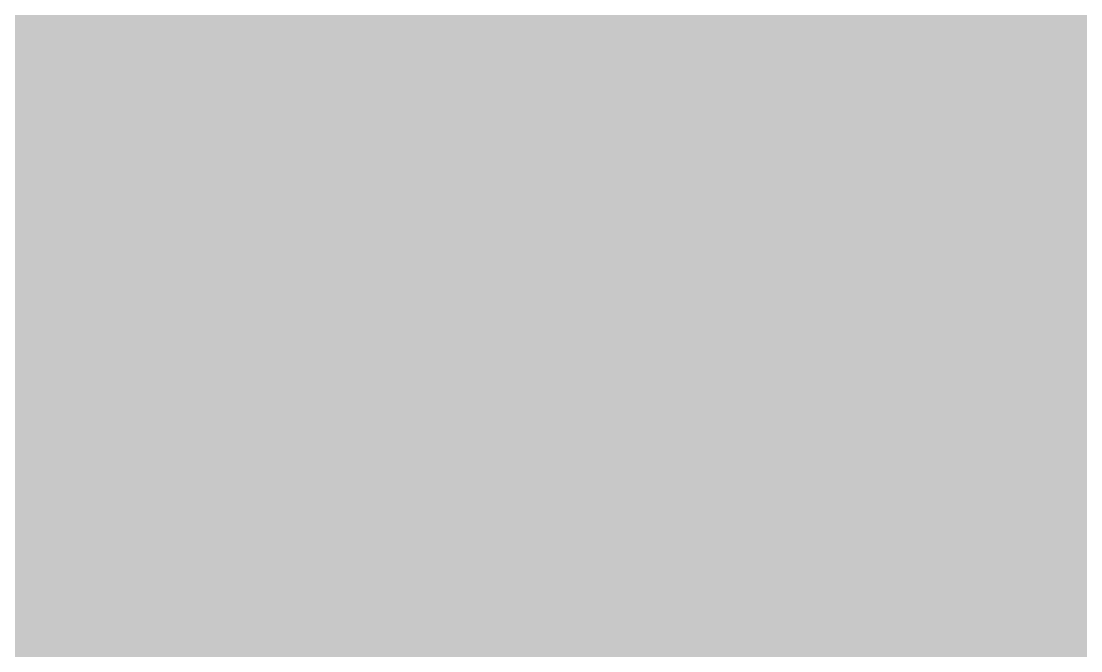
# Model space of a CAD drawing. Header units: inches. Extents: x 0 to 841, y 0 to 594.
# Drawn here: x 607.355 to 608.067, y 507.321 to 507.745 of the extents above; entities that cross this region are included whole.
import ezdxf

# ---------------------------------------------------------------- set-up
doc = ezdxf.new("R2010")
doc.units = ezdxf.units.IN
doc.layers.add('Sheet', color=255, linetype='Continuous')

msp = doc.modelspace()

# ---------------------------------------------------------------- linework, layer by layer
at = {"layer": 'Sheet'}
for points in [[(607.50617, 512.98979, 0.7493, 0.7493, 0), (607.50617, 507.4873, 0.7493, 0.7493, 0)], [(607.50617, 512.49569, 0.29972, 0.29972, 0), (607.50617, 507.4873, 0.29972, 0.29972, 0)], [(607.79812, 507.91402, 0.29972, 0.29972, 0), (607.82058, 507.89156, 0.29972, 0.29972, 0), (607.84304, 507.8691, 0.29972, 0.29972, 0), (607.84304, 507.84664, 0.29972, 0.29972, 0), (607.86549, 507.84664, 0.29972, 0.29972, 0), (607.88795, 507.82418, 0.29972, 0.29972, 0), (607.91041, 507.80172, 0.29972, 0.29972, 0), (607.91041, 507.77927, 0.29972, 0.29972, 0), (607.93287, 507.75681, 0.29972, 0.29972, 0), (607.93287, 507.73435, 0.29972, 0.29972, 0), (607.95532, 507.71189, 0.29972, 0.29972, 0), (607.95532, 507.68943, 0.29972, 0.29972, 0), (607.97778, 507.66697, 0.29972, 0.29972, 0), (607.97778, 507.64451, 0.29972, 0.29972, 0), (607.97778, 507.62205, 0.29972, 0.29972, 0), (608.00024, 507.59959, 0.29972, 0.29972, 0), (608.00024, 507.57713, 0.29972, 0.29972, 0), (608.00024, 507.53221, 0.29972, 0.29972, 0), (608.00024, 507.50976, 0.29972, 0.29972, 0), (608.00024, 507.4873, 0.29972, 0.29972, 0)], [(607.79812, 507.91402, 0.29972, 0.29972, 0), (607.82058, 507.89156, 0.29972, 0.29972, 0), (607.84304, 507.8691, 0.29972, 0.29972, 0), (607.84304, 507.84664, 0.29972, 0.29972, 0), (607.86549, 507.84664, 0.29972, 0.29972, 0), (607.88795, 507.82418, 0.29972, 0.29972, 0), (607.91041, 507.80172, 0.29972, 0.29972, 0), (607.91041, 507.77927, 0.29972, 0.29972, 0), (607.93287, 507.75681, 0.29972, 0.29972, 0), (607.93287, 507.73435, 0.29972, 0.29972, 0), (607.95532, 507.71189, 0.29972, 0.29972, 0), (607.95532, 507.68943, 0.29972, 0.29972, 0), (607.97778, 507.66697, 0.29972, 0.29972, 0), (607.97778, 507.64451, 0.29972, 0.29972, 0), (607.97778, 507.62205, 0.29972, 0.29972, 0), (608.00024, 507.59959, 0.29972, 0.29972, 0), (608.00024, 507.57713, 0.29972, 0.29972, 0), (608.00024, 507.53221, 0.29972, 0.29972, 0), (608.00024, 507.50976, 0.29972, 0.29972, 0), (608.00024, 507.4873, 0.29972, 0.29972, 0)], [(607.79812, 507.91402, 0.29972, 0.29972, 0), (607.82058, 507.89156, 0.29972, 0.29972, 0), (607.84304, 507.8691, 0.29972, 0.29972, 0), (607.84304, 507.84664, 0.29972, 0.29972, 0), (607.86549, 507.84664, 0.29972, 0.29972, 0), (607.88795, 507.82418, 0.29972, 0.29972, 0), (607.91041, 507.80172, 0.29972, 0.29972, 0), (607.91041, 507.77927, 0.29972, 0.29972, 0), (607.93287, 507.75681, 0.29972, 0.29972, 0), (607.93287, 507.73435, 0.29972, 0.29972, 0), (607.95532, 507.71189, 0.29972, 0.29972, 0), (607.95532, 507.68943, 0.29972, 0.29972, 0), (607.97778, 507.66697, 0.29972, 0.29972, 0), (607.97778, 507.64451, 0.29972, 0.29972, 0), (607.97778, 507.62205, 0.29972, 0.29972, 0), (608.00024, 507.59959, 0.29972, 0.29972, 0), (608.00024, 507.57713, 0.29972, 0.29972, 0), (608.00024, 507.53221, 0.29972, 0.29972, 0), (608.00024, 507.50976, 0.29972, 0.29972, 0), (608.00024, 507.4873, 0.29972, 0.29972, 0)], [(607.79812, 507.91402, 0.29972, 0.29972, 0), (607.82058, 507.89156, 0.29972, 0.29972, 0), (607.84304, 507.8691, 0.29972, 0.29972, 0), (607.84304, 507.84664, 0.29972, 0.29972, 0), (607.86549, 507.84664, 0.29972, 0.29972, 0), (607.88795, 507.82418, 0.29972, 0.29972, 0), (607.91041, 507.80172, 0.29972, 0.29972, 0), (607.91041, 507.77927, 0.29972, 0.29972, 0), (607.93287, 507.75681, 0.29972, 0.29972, 0), (607.93287, 507.73435, 0.29972, 0.29972, 0), (607.95532, 507.71189, 0.29972, 0.29972, 0), (607.95532, 507.68943, 0.29972, 0.29972, 0), (607.97778, 507.66697, 0.29972, 0.29972, 0), (607.97778, 507.64451, 0.29972, 0.29972, 0), (607.97778, 507.62205, 0.29972, 0.29972, 0), (608.00024, 507.59959, 0.29972, 0.29972, 0), (608.00024, 507.57713, 0.29972, 0.29972, 0), (608.00024, 507.53221, 0.29972, 0.29972, 0), (608.00024, 507.50976, 0.29972, 0.29972, 0), (608.00024, 507.4873, 0.29972, 0.29972, 0)], [(608.13499, 507.91402, 0.29972, 0.29972, 0), (608.15744, 507.89156, 0.29972, 0.29972, 0), (608.1799, 507.84664, 0.29972, 0.29972, 0), (608.20236, 507.82418, 0.29972, 0.29972, 0), (608.20236, 507.77927, 0.29972, 0.29972, 0), (608.22482, 507.75681, 0.29972, 0.29972, 0)], [(608.13499, 507.91402, 0.29972, 0.29972, 0), (608.15744, 507.89156, 0.29972, 0.29972, 0), (608.1799, 507.84664, 0.29972, 0.29972, 0), (608.20236, 507.82418, 0.29972, 0.29972, 0), (608.20236, 507.77927, 0.29972, 0.29972, 0), (608.22482, 507.75681, 0.29972, 0.29972, 0)], [(608.13499, 507.91402, 0.29972, 0.29972, 0), (608.15744, 507.89156, 0.29972, 0.29972, 0), (608.1799, 507.84664, 0.29972, 0.29972, 0), (608.20236, 507.82418, 0.29972, 0.29972, 0), (608.20236, 507.77927, 0.29972, 0.29972, 0), (608.22482, 507.75681, 0.29972, 0.29972, 0)], [(608.13499, 507.91402, 0.29972, 0.29972, 0), (608.15744, 507.89156, 0.29972, 0.29972, 0), (608.1799, 507.84664, 0.29972, 0.29972, 0), (608.20236, 507.82418, 0.29972, 0.29972, 0), (608.20236, 507.77927, 0.29972, 0.29972, 0), (608.22482, 507.75681, 0.29972, 0.29972, 0)], [(608.13499, 507.91402, 0.29972, 0.29972, 0), (608.15744, 507.89156, 0.29972, 0.29972, 0), (608.1799, 507.84664, 0.29972, 0.29972, 0), (608.20236, 507.82418, 0.29972, 0.29972, 0), (608.20236, 507.77927, 0.29972, 0.29972, 0), (608.22482, 507.75681, 0.29972, 0.29972, 0)], [(608.13499, 507.91402, 0.29972, 0.29972, 0), (608.15744, 507.89156, 0.29972, 0.29972, 0), (608.1799, 507.84664, 0.29972, 0.29972, 0), (608.20236, 507.82418, 0.29972, 0.29972, 0), (608.20236, 507.77927, 0.29972, 0.29972, 0), (608.22482, 507.75681, 0.29972, 0.29972, 0)], [(607.50617, 507.4873, 0.7493, 0.7493, 0), (570.00163, 507.4873, 0.7493, 0.7493, 0)], [(607.50617, 507.4873, 0.7493, 0.7493, 0), (607.50617, 501.9848, 0.7493, 0.7493, 0)], [(607.50617, 507.4873, 0.7493, 0.7493, 0), (607.50617, 507.4873, 0.7493, 0.7493, 0), (612.4918, 507.4873, 0.7493, 0.7493, 0)], [(607.91041, 507.80172, 0.09906, 0.09906, 0), (607.91041, 507.77927, 0.09906, 0.09906, 0), (607.93287, 507.75681, 0.09906, 0.09906, 0), (607.93287, 507.73435, 0.09906, 0.09906, 0), (607.95532, 507.71189, 0.09906, 0.09906, 0), (607.95532, 507.68943, 0.09906, 0.09906, 0), (607.97778, 507.66697, 0.09906, 0.09906, 0), (607.97778, 507.64451, 0.09906, 0.09906, 0), (607.97778, 507.62205, 0.09906, 0.09906, 0), (608.00024, 507.59959, 0.09906, 0.09906, 0), (608.00024, 507.57713, 0.09906, 0.09906, 0), (608.00024, 507.53221, 0.09906, 0.09906, 0), (608.00024, 507.50976, 0.09906, 0.09906, 0), (608.00024, 507.4873, 0.09906, 0.09906, 0)], [(607.91041, 507.80172, 0.09906, 0.09906, 0), (607.91041, 507.77927, 0.09906, 0.09906, 0), (607.93287, 507.75681, 0.09906, 0.09906, 0), (607.93287, 507.73435, 0.09906, 0.09906, 0), (607.95532, 507.71189, 0.09906, 0.09906, 0), (607.95532, 507.68943, 0.09906, 0.09906, 0), (607.97778, 507.66697, 0.09906, 0.09906, 0), (607.97778, 507.64451, 0.09906, 0.09906, 0), (607.97778, 507.62205, 0.09906, 0.09906, 0), (608.00024, 507.59959, 0.09906, 0.09906, 0), (608.00024, 507.57713, 0.09906, 0.09906, 0), (608.00024, 507.53221, 0.09906, 0.09906, 0), (608.00024, 507.50976, 0.09906, 0.09906, 0), (608.00024, 507.4873, 0.09906, 0.09906, 0)], [(607.91041, 507.80172, 0.09906, 0.09906, 0), (607.91041, 507.77927, 0.09906, 0.09906, 0), (607.93287, 507.75681, 0.09906, 0.09906, 0), (607.93287, 507.73435, 0.09906, 0.09906, 0), (607.95532, 507.71189, 0.09906, 0.09906, 0), (607.95532, 507.68943, 0.09906, 0.09906, 0), (607.97778, 507.66697, 0.09906, 0.09906, 0), (607.97778, 507.64451, 0.09906, 0.09906, 0), (607.97778, 507.62205, 0.09906, 0.09906, 0), (608.00024, 507.59959, 0.09906, 0.09906, 0), (608.00024, 507.57713, 0.09906, 0.09906, 0), (608.00024, 507.53221, 0.09906, 0.09906, 0), (608.00024, 507.50976, 0.09906, 0.09906, 0), (608.00024, 507.4873, 0.09906, 0.09906, 0)], [(607.91041, 507.80172, 0.09906, 0.09906, 0), (607.91041, 507.77927, 0.09906, 0.09906, 0), (607.93287, 507.75681, 0.09906, 0.09906, 0), (607.93287, 507.73435, 0.09906, 0.09906, 0), (607.95532, 507.71189, 0.09906, 0.09906, 0), (607.95532, 507.68943, 0.09906, 0.09906, 0), (607.97778, 507.66697, 0.09906, 0.09906, 0), (607.97778, 507.64451, 0.09906, 0.09906, 0), (607.97778, 507.62205, 0.09906, 0.09906, 0), (608.00024, 507.59959, 0.09906, 0.09906, 0), (608.00024, 507.57713, 0.09906, 0.09906, 0), (608.00024, 507.53221, 0.09906, 0.09906, 0), (608.00024, 507.50976, 0.09906, 0.09906, 0), (608.00024, 507.4873, 0.09906, 0.09906, 0)], [(607.50617, 502.4789, 0.29972, 0.29972, 0), (607.50617, 507.4873, 0.29972, 0.29972, 0)], [(608.00024, 507.4873, 0.29972, 0.29972, 0), (608.00024, 507.46484, 0.29972, 0.29972, 0), (608.00024, 507.44238, 0.29972, 0.29972, 0), (608.00024, 507.41992, 0.29972, 0.29972, 0), (608.00024, 507.39746, 0.29972, 0.29972, 0), (607.97778, 507.35254, 0.29972, 0.29972, 0), (607.97778, 507.33008, 0.29972, 0.29972, 0), (607.97778, 507.30762, 0.29972, 0.29972, 0), (607.95532, 507.28516, 0.29972, 0.29972, 0), (607.95532, 507.2627, 0.29972, 0.29972, 0), (607.93287, 507.24025, 0.29972, 0.29972, 0), (607.93287, 507.21779, 0.29972, 0.29972, 0), (607.91041, 507.19533, 0.29972, 0.29972, 0), (607.91041, 507.19533, 0.29972, 0.29972, 0), (607.88795, 507.17287, 0.29972, 0.29972, 0), (607.86549, 507.15041, 0.29972, 0.29972, 0)], [(608.00024, 507.4873, 0.29972, 0.29972, 0), (608.00024, 507.46484, 0.29972, 0.29972, 0), (608.00024, 507.44238, 0.29972, 0.29972, 0), (608.00024, 507.41992, 0.29972, 0.29972, 0), (608.00024, 507.39746, 0.29972, 0.29972, 0), (607.97778, 507.35254, 0.29972, 0.29972, 0), (607.97778, 507.33008, 0.29972, 0.29972, 0), (607.97778, 507.30762, 0.29972, 0.29972, 0), (607.95532, 507.28516, 0.29972, 0.29972, 0), (607.95532, 507.2627, 0.29972, 0.29972, 0), (607.93287, 507.24025, 0.29972, 0.29972, 0), (607.93287, 507.21779, 0.29972, 0.29972, 0), (607.91041, 507.19533, 0.29972, 0.29972, 0), (607.91041, 507.19533, 0.29972, 0.29972, 0), (607.88795, 507.17287, 0.29972, 0.29972, 0), (607.86549, 507.15041, 0.29972, 0.29972, 0)], [(608.00024, 507.4873, 0.29972, 0.29972, 0), (608.00024, 507.46484, 0.29972, 0.29972, 0), (608.00024, 507.44238, 0.29972, 0.29972, 0), (608.00024, 507.41992, 0.29972, 0.29972, 0), (608.00024, 507.39746, 0.29972, 0.29972, 0), (607.97778, 507.35254, 0.29972, 0.29972, 0), (607.97778, 507.33008, 0.29972, 0.29972, 0), (607.97778, 507.30762, 0.29972, 0.29972, 0), (607.95532, 507.28516, 0.29972, 0.29972, 0), (607.95532, 507.2627, 0.29972, 0.29972, 0), (607.93287, 507.24025, 0.29972, 0.29972, 0), (607.93287, 507.21779, 0.29972, 0.29972, 0), (607.91041, 507.19533, 0.29972, 0.29972, 0), (607.91041, 507.19533, 0.29972, 0.29972, 0), (607.88795, 507.17287, 0.29972, 0.29972, 0), (607.86549, 507.15041, 0.29972, 0.29972, 0)], [(608.00024, 507.4873, 0.29972, 0.29972, 0), (608.00024, 507.46484, 0.29972, 0.29972, 0), (608.00024, 507.44238, 0.29972, 0.29972, 0), (608.00024, 507.41992, 0.29972, 0.29972, 0), (608.00024, 507.39746, 0.29972, 0.29972, 0), (607.97778, 507.35254, 0.29972, 0.29972, 0), (607.97778, 507.33008, 0.29972, 0.29972, 0), (607.97778, 507.30762, 0.29972, 0.29972, 0), (607.95532, 507.28516, 0.29972, 0.29972, 0), (607.95532, 507.2627, 0.29972, 0.29972, 0), (607.93287, 507.24025, 0.29972, 0.29972, 0), (607.93287, 507.21779, 0.29972, 0.29972, 0), (607.91041, 507.19533, 0.29972, 0.29972, 0), (607.91041, 507.19533, 0.29972, 0.29972, 0), (607.88795, 507.17287, 0.29972, 0.29972, 0), (607.86549, 507.15041, 0.29972, 0.29972, 0)], [(608.00024, 507.4873, 0.29972, 0.29972, 0), (608.00024, 507.4873, 0.29972, 0.29972, 0), (608.00024, 507.4873, 0.29972, 0.29972, 0), (608.00024, 507.4873, 0.29972, 0.29972, 0), (608.00024, 507.4873, 0.29972, 0.29972, 0), (608.00024, 507.4873, 0.29972, 0.29972, 0), (608.00024, 507.4873, 0.29972, 0.29972, 0), (608.00024, 507.4873, 0.29972, 0.29972, 0), (608.00024, 507.4873, 0.29972, 0.29972, 0), (608.00024, 507.4873, 0.29972, 0.29972, 0), (608.00024, 507.4873, 0.29972, 0.29972, 0), (608.00024, 507.4873, 0.29972, 0.29972, 0), (608.00024, 507.4873, 0.29972, 0.29972, 0), (608.00024, 507.4873, 0.29972, 0.29972, 0), (608.00024, 507.4873, 0.29972, 0.29972, 0), (608.00024, 507.4873, 0.29972, 0.29972, 0), (608.00024, 507.4873, 0.29972, 0.29972, 0), (608.00024, 507.4873, 0.29972, 0.29972, 0), (608.00024, 507.4873, 0.29972, 0.29972, 0), (608.00024, 507.4873, 0.29972, 0.29972, 0), (608.00024, 507.4873, 0.29972, 0.29972, 0), (608.00024, 507.4873, 0.29972, 0.29972, 0), (608.00024, 507.4873, 0.29972, 0.29972, 0), (608.00024, 507.4873, 0.29972, 0.29972, 0), (608.00024, 507.4873, 0.29972, 0.29972, 0), (608.00024, 507.4873, 0.29972, 0.29972, 0), (608.00024, 507.4873, 0.29972, 0.29972, 0), (608.00024, 507.4873, 0.29972, 0.29972, 0), (608.00024, 507.4873, 0.29972, 0.29972, 0), (608.00024, 507.4873, 0.29972, 0.29972, 0), (608.00024, 507.4873, 0.29972, 0.29972, 0), (608.00024, 507.4873, 0.29972, 0.29972, 0), (608.00024, 507.4873, 0.29972, 0.29972, 0)], [(608.00024, 507.4873, 0.29972, 0.29972, 0), (608.00024, 507.4873, 0.29972, 0.29972, 0)], [(608.00024, 507.4873, 0.29972, 0.29972, 0), (608.00024, 507.4873, 0.29972, 0.29972, 0), (608.00024, 507.4873, 0.29972, 0.29972, 0), (608.00024, 507.4873, 0.29972, 0.29972, 0), (608.00024, 507.4873, 0.29972, 0.29972, 0), (608.00024, 507.4873, 0.29972, 0.29972, 0), (608.00024, 507.4873, 0.29972, 0.29972, 0), (608.00024, 507.4873, 0.29972, 0.29972, 0), (608.00024, 507.4873, 0.29972, 0.29972, 0), (608.00024, 507.4873, 0.29972, 0.29972, 0), (608.00024, 507.4873, 0.29972, 0.29972, 0), (608.00024, 507.4873, 0.29972, 0.29972, 0), (608.00024, 507.4873, 0.29972, 0.29972, 0), (608.00024, 507.4873, 0.29972, 0.29972, 0), (608.00024, 507.4873, 0.29972, 0.29972, 0), (608.00024, 507.4873, 0.29972, 0.29972, 0), (608.00024, 507.4873, 0.29972, 0.29972, 0), (608.00024, 507.4873, 0.29972, 0.29972, 0), (608.00024, 507.4873, 0.29972, 0.29972, 0), (608.00024, 507.4873, 0.29972, 0.29972, 0), (608.00024, 507.4873, 0.29972, 0.29972, 0), (608.00024, 507.4873, 0.29972, 0.29972, 0), (608.00024, 507.4873, 0.29972, 0.29972, 0), (608.00024, 507.4873, 0.29972, 0.29972, 0), (608.00024, 507.4873, 0.29972, 0.29972, 0), (608.00024, 507.4873, 0.29972, 0.29972, 0), (608.00024, 507.4873, 0.29972, 0.29972, 0), (608.00024, 507.4873, 0.29972, 0.29972, 0), (608.00024, 507.4873, 0.29972, 0.29972, 0), (608.00024, 507.4873, 0.29972, 0.29972, 0), (608.00024, 507.4873, 0.29972, 0.29972, 0), (608.00024, 507.4873, 0.29972, 0.29972, 0), (608.00024, 507.4873, 0.29972, 0.29972, 0)], [(608.00024, 507.4873, 0.29972, 0.29972, 0), (608.00024, 507.4873, 0.29972, 0.29972, 0)], [(608.00024, 507.4873, 0.29972, 0.29972, 0), (608.00024, 507.4873, 0.29972, 0.29972, 0), (608.00024, 507.4873, 0.29972, 0.29972, 0), (608.00024, 507.4873, 0.29972, 0.29972, 0), (608.00024, 507.4873, 0.29972, 0.29972, 0), (608.00024, 507.4873, 0.29972, 0.29972, 0), (608.00024, 507.4873, 0.29972, 0.29972, 0), (608.00024, 507.4873, 0.29972, 0.29972, 0), (608.00024, 507.4873, 0.29972, 0.29972, 0), (608.00024, 507.4873, 0.29972, 0.29972, 0), (608.00024, 507.4873, 0.29972, 0.29972, 0), (608.00024, 507.4873, 0.29972, 0.29972, 0), (608.00024, 507.4873, 0.29972, 0.29972, 0), (608.00024, 507.4873, 0.29972, 0.29972, 0), (608.00024, 507.4873, 0.29972, 0.29972, 0), (608.00024, 507.4873, 0.29972, 0.29972, 0), (608.00024, 507.4873, 0.29972, 0.29972, 0), (608.00024, 507.4873, 0.29972, 0.29972, 0), (608.00024, 507.4873, 0.29972, 0.29972, 0), (608.00024, 507.4873, 0.29972, 0.29972, 0), (608.00024, 507.4873, 0.29972, 0.29972, 0), (608.00024, 507.4873, 0.29972, 0.29972, 0), (608.00024, 507.4873, 0.29972, 0.29972, 0), (608.00024, 507.4873, 0.29972, 0.29972, 0), (608.00024, 507.4873, 0.29972, 0.29972, 0), (608.00024, 507.4873, 0.29972, 0.29972, 0), (608.00024, 507.4873, 0.29972, 0.29972, 0), (608.00024, 507.4873, 0.29972, 0.29972, 0), (608.00024, 507.4873, 0.29972, 0.29972, 0), (608.00024, 507.4873, 0.29972, 0.29972, 0), (608.00024, 507.4873, 0.29972, 0.29972, 0), (608.00024, 507.4873, 0.29972, 0.29972, 0), (608.00024, 507.4873, 0.29972, 0.29972, 0)], [(608.00024, 507.4873, 0.29972, 0.29972, 0), (608.00024, 507.4873, 0.29972, 0.29972, 0)], [(608.00024, 507.4873, 0.29972, 0.29972, 0), (608.00024, 507.4873, 0.29972, 0.29972, 0), (608.00024, 507.4873, 0.29972, 0.29972, 0), (608.00024, 507.4873, 0.29972, 0.29972, 0), (608.00024, 507.4873, 0.29972, 0.29972, 0), (608.00024, 507.4873, 0.29972, 0.29972, 0), (608.00024, 507.4873, 0.29972, 0.29972, 0), (608.00024, 507.4873, 0.29972, 0.29972, 0), (608.00024, 507.4873, 0.29972, 0.29972, 0), (608.00024, 507.4873, 0.29972, 0.29972, 0), (608.00024, 507.4873, 0.29972, 0.29972, 0), (608.00024, 507.4873, 0.29972, 0.29972, 0), (608.00024, 507.4873, 0.29972, 0.29972, 0), (608.00024, 507.4873, 0.29972, 0.29972, 0), (608.00024, 507.4873, 0.29972, 0.29972, 0), (608.00024, 507.4873, 0.29972, 0.29972, 0), (608.00024, 507.4873, 0.29972, 0.29972, 0), (608.00024, 507.4873, 0.29972, 0.29972, 0), (608.00024, 507.4873, 0.29972, 0.29972, 0), (608.00024, 507.4873, 0.29972, 0.29972, 0), (608.00024, 507.4873, 0.29972, 0.29972, 0), (608.00024, 507.4873, 0.29972, 0.29972, 0), (608.00024, 507.4873, 0.29972, 0.29972, 0), (608.00024, 507.4873, 0.29972, 0.29972, 0), (608.00024, 507.4873, 0.29972, 0.29972, 0), (608.00024, 507.4873, 0.29972, 0.29972, 0), (608.00024, 507.4873, 0.29972, 0.29972, 0), (608.00024, 507.4873, 0.29972, 0.29972, 0), (608.00024, 507.4873, 0.29972, 0.29972, 0), (608.00024, 507.4873, 0.29972, 0.29972, 0), (608.00024, 507.4873, 0.29972, 0.29972, 0), (608.00024, 507.4873, 0.29972, 0.29972, 0), (608.00024, 507.4873, 0.29972, 0.29972, 0)], [(608.00024, 507.4873, 0.29972, 0.29972, 0), (608.00024, 507.4873, 0.29972, 0.29972, 0)], [(608.00024, 507.4873, 0.09906, 0.09906, 0), (608.00024, 507.46484, 0.09906, 0.09906, 0), (608.00024, 507.44238, 0.09906, 0.09906, 0), (608.00024, 507.41992, 0.09906, 0.09906, 0), (608.00024, 507.39746, 0.09906, 0.09906, 0), (607.97778, 507.35254, 0.09906, 0.09906, 0), (607.97778, 507.33008, 0.09906, 0.09906, 0), (607.97778, 507.30762, 0.09906, 0.09906, 0), (607.95532, 507.28516, 0.09906, 0.09906, 0), (607.95532, 507.2627, 0.09906, 0.09906, 0)], [(608.00024, 507.4873, 0.09906, 0.09906, 0), (608.00024, 507.46484, 0.09906, 0.09906, 0), (608.00024, 507.44238, 0.09906, 0.09906, 0), (608.00024, 507.41992, 0.09906, 0.09906, 0), (608.00024, 507.39746, 0.09906, 0.09906, 0), (607.97778, 507.35254, 0.09906, 0.09906, 0), (607.97778, 507.33008, 0.09906, 0.09906, 0), (607.97778, 507.30762, 0.09906, 0.09906, 0), (607.95532, 507.28516, 0.09906, 0.09906, 0), (607.95532, 507.2627, 0.09906, 0.09906, 0)], [(608.00024, 507.4873, 0.09906, 0.09906, 0), (608.00024, 507.46484, 0.09906, 0.09906, 0), (608.00024, 507.44238, 0.09906, 0.09906, 0), (608.00024, 507.41992, 0.09906, 0.09906, 0), (608.00024, 507.39746, 0.09906, 0.09906, 0), (607.97778, 507.35254, 0.09906, 0.09906, 0), (607.97778, 507.33008, 0.09906, 0.09906, 0), (607.97778, 507.30762, 0.09906, 0.09906, 0), (607.95532, 507.28516, 0.09906, 0.09906, 0), (607.95532, 507.2627, 0.09906, 0.09906, 0)], [(608.00024, 507.4873, 0.09906, 0.09906, 0), (608.00024, 507.46484, 0.09906, 0.09906, 0), (608.00024, 507.44238, 0.09906, 0.09906, 0), (608.00024, 507.41992, 0.09906, 0.09906, 0), (608.00024, 507.39746, 0.09906, 0.09906, 0), (607.97778, 507.35254, 0.09906, 0.09906, 0), (607.97778, 507.33008, 0.09906, 0.09906, 0), (607.97778, 507.30762, 0.09906, 0.09906, 0), (607.95532, 507.28516, 0.09906, 0.09906, 0), (607.95532, 507.2627, 0.09906, 0.09906, 0)], [(608.00024, 507.4873, 0.09906, 0.09906, 0), (608.00024, 507.4873, 0.09906, 0.09906, 0), (608.00024, 507.4873, 0.09906, 0.09906, 0), (608.00024, 507.4873, 0.09906, 0.09906, 0), (608.00024, 507.4873, 0.09906, 0.09906, 0), (608.00024, 507.4873, 0.09906, 0.09906, 0), (608.00024, 507.4873, 0.09906, 0.09906, 0), (608.00024, 507.4873, 0.09906, 0.09906, 0), (608.00024, 507.4873, 0.09906, 0.09906, 0), (608.00024, 507.4873, 0.09906, 0.09906, 0), (608.00024, 507.4873, 0.09906, 0.09906, 0), (608.00024, 507.4873, 0.09906, 0.09906, 0), (608.00024, 507.4873, 0.09906, 0.09906, 0), (608.00024, 507.4873, 0.09906, 0.09906, 0), (608.00024, 507.4873, 0.09906, 0.09906, 0), (608.00024, 507.4873, 0.09906, 0.09906, 0), (608.00024, 507.4873, 0.09906, 0.09906, 0), (608.00024, 507.4873, 0.09906, 0.09906, 0), (608.00024, 507.4873, 0.09906, 0.09906, 0), (608.00024, 507.4873, 0.09906, 0.09906, 0), (608.00024, 507.4873, 0.09906, 0.09906, 0), (608.00024, 507.4873, 0.09906, 0.09906, 0), (608.00024, 507.4873, 0.09906, 0.09906, 0), (608.00024, 507.4873, 0.09906, 0.09906, 0), (608.00024, 507.4873, 0.09906, 0.09906, 0), (608.00024, 507.4873, 0.09906, 0.09906, 0), (608.00024, 507.4873, 0.09906, 0.09906, 0), (608.00024, 507.4873, 0.09906, 0.09906, 0), (608.00024, 507.4873, 0.09906, 0.09906, 0), (608.00024, 507.4873, 0.09906, 0.09906, 0), (608.00024, 507.4873, 0.09906, 0.09906, 0), (608.00024, 507.4873, 0.09906, 0.09906, 0), (608.00024, 507.4873, 0.09906, 0.09906, 0)], [(608.00024, 507.4873, 0.09906, 0.09906, 0), (608.00024, 507.4873, 0.09906, 0.09906, 0)], [(608.00024, 507.4873, 0.09906, 0.09906, 0), (608.00024, 507.4873, 0.09906, 0.09906, 0), (608.00024, 507.4873, 0.09906, 0.09906, 0), (608.00024, 507.4873, 0.09906, 0.09906, 0), (608.00024, 507.4873, 0.09906, 0.09906, 0), (608.00024, 507.4873, 0.09906, 0.09906, 0), (608.00024, 507.4873, 0.09906, 0.09906, 0), (608.00024, 507.4873, 0.09906, 0.09906, 0), (608.00024, 507.4873, 0.09906, 0.09906, 0), (608.00024, 507.4873, 0.09906, 0.09906, 0), (608.00024, 507.4873, 0.09906, 0.09906, 0), (608.00024, 507.4873, 0.09906, 0.09906, 0), (608.00024, 507.4873, 0.09906, 0.09906, 0), (608.00024, 507.4873, 0.09906, 0.09906, 0), (608.00024, 507.4873, 0.09906, 0.09906, 0), (608.00024, 507.4873, 0.09906, 0.09906, 0), (608.00024, 507.4873, 0.09906, 0.09906, 0), (608.00024, 507.4873, 0.09906, 0.09906, 0), (608.00024, 507.4873, 0.09906, 0.09906, 0), (608.00024, 507.4873, 0.09906, 0.09906, 0), (608.00024, 507.4873, 0.09906, 0.09906, 0), (608.00024, 507.4873, 0.09906, 0.09906, 0), (608.00024, 507.4873, 0.09906, 0.09906, 0), (608.00024, 507.4873, 0.09906, 0.09906, 0), (608.00024, 507.4873, 0.09906, 0.09906, 0), (608.00024, 507.4873, 0.09906, 0.09906, 0), (608.00024, 507.4873, 0.09906, 0.09906, 0), (608.00024, 507.4873, 0.09906, 0.09906, 0), (608.00024, 507.4873, 0.09906, 0.09906, 0), (608.00024, 507.4873, 0.09906, 0.09906, 0), (608.00024, 507.4873, 0.09906, 0.09906, 0), (608.00024, 507.4873, 0.09906, 0.09906, 0), (608.00024, 507.4873, 0.09906, 0.09906, 0)], [(608.00024, 507.4873, 0.09906, 0.09906, 0), (608.00024, 507.4873, 0.09906, 0.09906, 0)], [(608.00024, 507.4873, 0.09906, 0.09906, 0), (608.00024, 507.4873, 0.09906, 0.09906, 0), (608.00024, 507.4873, 0.09906, 0.09906, 0), (608.00024, 507.4873, 0.09906, 0.09906, 0), (608.00024, 507.4873, 0.09906, 0.09906, 0), (608.00024, 507.4873, 0.09906, 0.09906, 0), (608.00024, 507.4873, 0.09906, 0.09906, 0), (608.00024, 507.4873, 0.09906, 0.09906, 0), (608.00024, 507.4873, 0.09906, 0.09906, 0), (608.00024, 507.4873, 0.09906, 0.09906, 0), (608.00024, 507.4873, 0.09906, 0.09906, 0), (608.00024, 507.4873, 0.09906, 0.09906, 0), (608.00024, 507.4873, 0.09906, 0.09906, 0), (608.00024, 507.4873, 0.09906, 0.09906, 0), (608.00024, 507.4873, 0.09906, 0.09906, 0), (608.00024, 507.4873, 0.09906, 0.09906, 0), (608.00024, 507.4873, 0.09906, 0.09906, 0), (608.00024, 507.4873, 0.09906, 0.09906, 0), (608.00024, 507.4873, 0.09906, 0.09906, 0), (608.00024, 507.4873, 0.09906, 0.09906, 0), (608.00024, 507.4873, 0.09906, 0.09906, 0), (608.00024, 507.4873, 0.09906, 0.09906, 0), (608.00024, 507.4873, 0.09906, 0.09906, 0), (608.00024, 507.4873, 0.09906, 0.09906, 0), (608.00024, 507.4873, 0.09906, 0.09906, 0), (608.00024, 507.4873, 0.09906, 0.09906, 0), (608.00024, 507.4873, 0.09906, 0.09906, 0), (608.00024, 507.4873, 0.09906, 0.09906, 0), (608.00024, 507.4873, 0.09906, 0.09906, 0), (608.00024, 507.4873, 0.09906, 0.09906, 0), (608.00024, 507.4873, 0.09906, 0.09906, 0), (608.00024, 507.4873, 0.09906, 0.09906, 0), (608.00024, 507.4873, 0.09906, 0.09906, 0)], [(608.00024, 507.4873, 0.09906, 0.09906, 0), (608.00024, 507.4873, 0.09906, 0.09906, 0)], [(608.00024, 507.4873, 0.09906, 0.09906, 0), (608.00024, 507.4873, 0.09906, 0.09906, 0), (608.00024, 507.4873, 0.09906, 0.09906, 0), (608.00024, 507.4873, 0.09906, 0.09906, 0), (608.00024, 507.4873, 0.09906, 0.09906, 0), (608.00024, 507.4873, 0.09906, 0.09906, 0), (608.00024, 507.4873, 0.09906, 0.09906, 0), (608.00024, 507.4873, 0.09906, 0.09906, 0), (608.00024, 507.4873, 0.09906, 0.09906, 0), (608.00024, 507.4873, 0.09906, 0.09906, 0), (608.00024, 507.4873, 0.09906, 0.09906, 0), (608.00024, 507.4873, 0.09906, 0.09906, 0), (608.00024, 507.4873, 0.09906, 0.09906, 0), (608.00024, 507.4873, 0.09906, 0.09906, 0), (608.00024, 507.4873, 0.09906, 0.09906, 0), (608.00024, 507.4873, 0.09906, 0.09906, 0), (608.00024, 507.4873, 0.09906, 0.09906, 0), (608.00024, 507.4873, 0.09906, 0.09906, 0), (608.00024, 507.4873, 0.09906, 0.09906, 0), (608.00024, 507.4873, 0.09906, 0.09906, 0), (608.00024, 507.4873, 0.09906, 0.09906, 0), (608.00024, 507.4873, 0.09906, 0.09906, 0), (608.00024, 507.4873, 0.09906, 0.09906, 0), (608.00024, 507.4873, 0.09906, 0.09906, 0), (608.00024, 507.4873, 0.09906, 0.09906, 0), (608.00024, 507.4873, 0.09906, 0.09906, 0), (608.00024, 507.4873, 0.09906, 0.09906, 0), (608.00024, 507.4873, 0.09906, 0.09906, 0), (608.00024, 507.4873, 0.09906, 0.09906, 0), (608.00024, 507.4873, 0.09906, 0.09906, 0), (608.00024, 507.4873, 0.09906, 0.09906, 0), (608.00024, 507.4873, 0.09906, 0.09906, 0), (608.00024, 507.4873, 0.09906, 0.09906, 0)], [(608.00024, 507.4873, 0.09906, 0.09906, 0), (608.00024, 507.4873, 0.09906, 0.09906, 0)], [(608.22482, 507.21779, 0.29972, 0.29972, 0), (608.20236, 507.19533, 0.29972, 0.29972, 0), (608.20236, 507.15041, 0.29972, 0.29972, 0)], [(608.22482, 507.21779, 0.29972, 0.29972, 0), (608.20236, 507.19533, 0.29972, 0.29972, 0), (608.20236, 507.15041, 0.29972, 0.29972, 0)], [(608.22482, 507.21779, 0.29972, 0.29972, 0), (608.20236, 507.19533, 0.29972, 0.29972, 0), (608.20236, 507.15041, 0.29972, 0.29972, 0)], [(608.22482, 507.21779, 0.29972, 0.29972, 0), (608.20236, 507.19533, 0.29972, 0.29972, 0), (608.20236, 507.15041, 0.29972, 0.29972, 0)], [(608.22482, 507.21779, 0.29972, 0.29972, 0), (608.20236, 507.19533, 0.29972, 0.29972, 0), (608.20236, 507.15041, 0.29972, 0.29972, 0)], [(608.22482, 507.21779, 0.29972, 0.29972, 0), (608.20236, 507.19533, 0.29972, 0.29972, 0), (608.20236, 507.15041, 0.29972, 0.29972, 0)]]:
    msp.add_lwpolyline(points, format="xyseb", dxfattribs=at)
msp.add_lwpolyline([(607.24588, 507.49961, 0.508, 0.508, 1), (607.75388, 507.49961, 0.508, 0.508, 1)], format="xyseb", close=True, dxfattribs=at)

doc.saveas('drawing.dxf')
